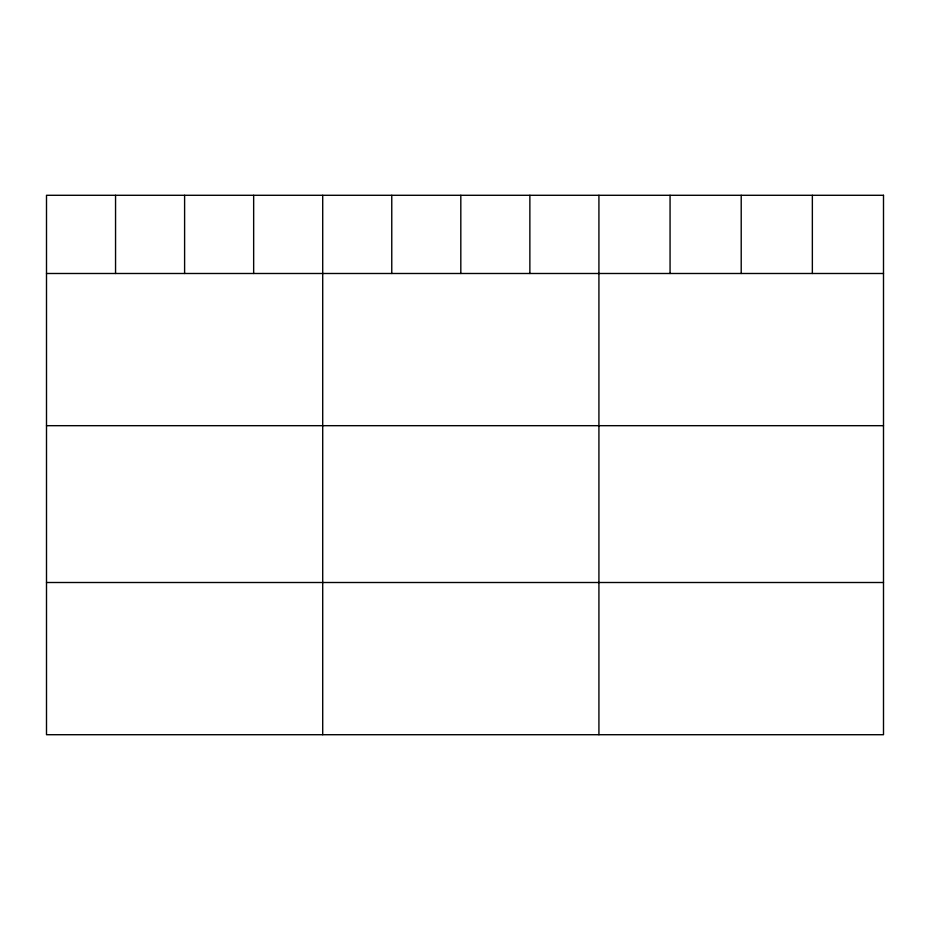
<?xml version="1.0" encoding="UTF-8"?>
<svg xmlns="http://www.w3.org/2000/svg" width="930" height="930" viewBox="0 0 930 930"><rect width="100%" height="100%" fill="white"/><g stroke="black" fill="none" stroke-linecap="round" stroke-linejoin="round"><path stroke-width="1.4" d="M46.5 273.49L883.5 273.49M46.5 425.684L883.5 425.684M46.5 582.505L883.5 582.505M812.355 195.288L812.355 273.49M741.21 195.288L741.21 273.49M670.065 195.288L670.065 273.49M598.92 195.288L598.92 734.712M529.868 195.288L529.868 273.49M460.815 195.288L460.815 273.49M391.763 195.288L391.763 273.49M322.71 195.288L322.71 734.712M253.657 195.288L253.657 273.49M184.605 195.288L184.605 273.49M115.553 195.288L115.553 273.49M883.5 195.288L46.5 195.288L46.5 734.712L883.5 734.712L883.5 195.288"/></g></svg>
